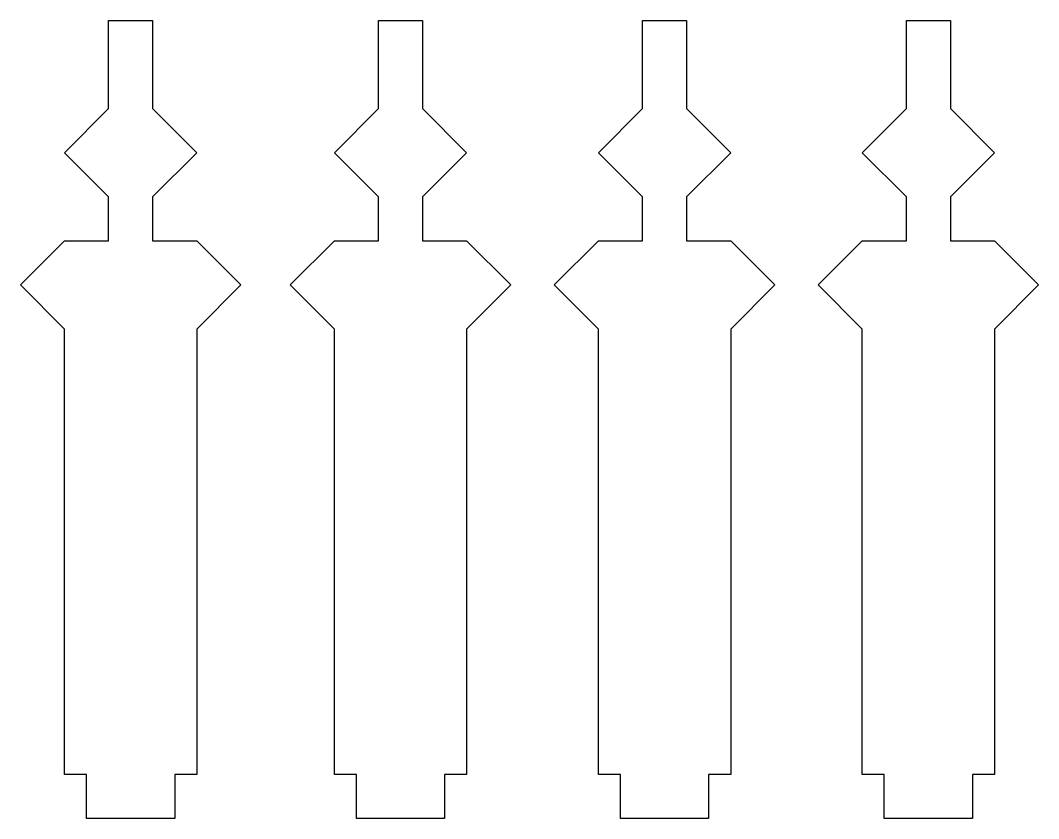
# Model space of a CAD drawing. Extents: x -831 to 1547, y -1426 to -385.
# Drawn here: x -6.1 to 63.2, y -574.3 to -520 of the extents above; entities that cross this region are included whole.
import ezdxf

# ---------------------------------------------------------------- set-up
doc = ezdxf.new("R2010")
doc.units = 0
doc.layers.add('CUT', color=18, linetype='CONTINUOUS')

msp = doc.modelspace()

# ---------------------------------------------------------------- linework, layer by layer
at = {"layer": 'CUT'}
for points in [[(-3.13, -571.301), (-3.13, -541.001), (-6.13, -538.001), (-3.13, -535.001), (-0.13, -535.001), (-0.13, -532.001), (-3.13, -529.001), (-0.13, -526.001), (-0.13, -520.001), (2.87, -520.001), (2.87, -526.001), (5.87, -529.001), (2.87, -532.001), (2.87, -535.001), (5.87, -535.001), (8.87, -538.001), (5.87, -541.001), (5.87, -571.301), (4.37, -571.301), (4.37, -574.301), (-1.63, -574.301), (-1.63, -571.301)], [(15.236, -571.301), (15.236, -541.001), (12.236, -538.001), (15.236, -535.001), (18.236, -535.001), (18.236, -532.001), (15.236, -529.001), (18.236, -526.001), (18.236, -520.001), (21.236, -520.001), (21.236, -526.001), (24.236, -529.001), (21.236, -532.001), (21.236, -535.001), (24.236, -535.001), (27.236, -538.001), (24.236, -541.001), (24.236, -571.301), (22.736, -571.301), (22.736, -574.301), (16.736, -574.301), (16.736, -571.301)], [(33.202, -571.301), (33.202, -541.001), (30.202, -538.001), (33.202, -535.001), (36.202, -535.001), (36.202, -532.001), (33.202, -529.001), (36.202, -526.001), (36.202, -520.001), (39.202, -520.001), (39.202, -526.001), (42.202, -529.001), (39.202, -532.001), (39.202, -535.001), (42.202, -535.001), (45.202, -538.001), (42.202, -541.001), (42.202, -571.301), (40.702, -571.301), (40.702, -574.301), (34.702, -574.301), (34.702, -571.301)], [(51.157, -571.301), (51.157, -541.001), (48.157, -538.001), (51.157, -535.001), (54.157, -535.001), (54.157, -532.001), (51.157, -529.001), (54.157, -526.001), (54.157, -520.001), (57.157, -520.001), (57.157, -526.001), (60.157, -529.001), (57.157, -532.001), (57.157, -535.001), (60.157, -535.001), (63.157, -538.001), (60.157, -541.001), (60.157, -571.301), (58.657, -571.301), (58.657, -574.301), (52.657, -574.301), (52.657, -571.301)]]:
    msp.add_lwpolyline(points, close=True, dxfattribs=at)

doc.saveas('drawing.dxf')
